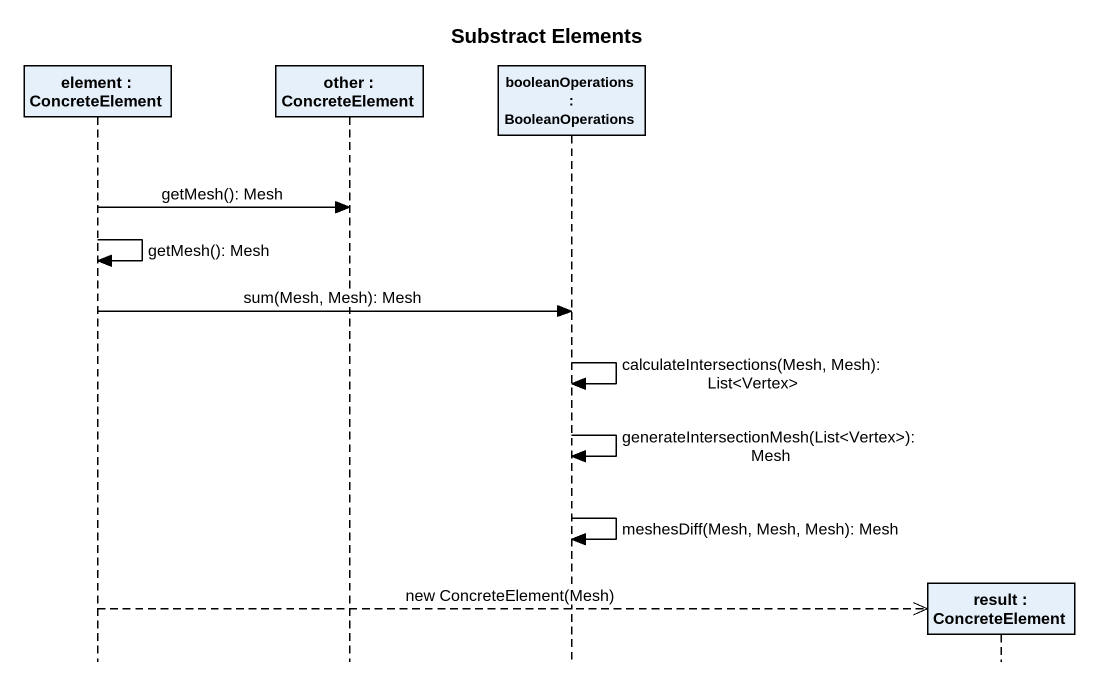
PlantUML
@startuml
title Substract Elements
hide footbox
participant "element : ConcreteElement" as element
participant "other : ConcreteElement" as other
participant "booleanOperations : BooleanOperations" as booleanOperations
participant "result : ConcreteElement" as result

element -> other : getMesh(): Mesh
element -> element : getMesh(): Mesh
element -> booleanOperations : sum(Mesh, Mesh): Mesh
booleanOperations -> booleanOperations : calculateIntersections(Mesh, Mesh): List<Vertex>
booleanOperations -> booleanOperations : generateIntersectionMesh(List<Vertex>): Mesh
booleanOperations -> booleanOperations : meshesDiff(Mesh, Mesh, Mesh): Mesh
element -->> result ** : new ConcreteElement(Mesh)
@enduml
